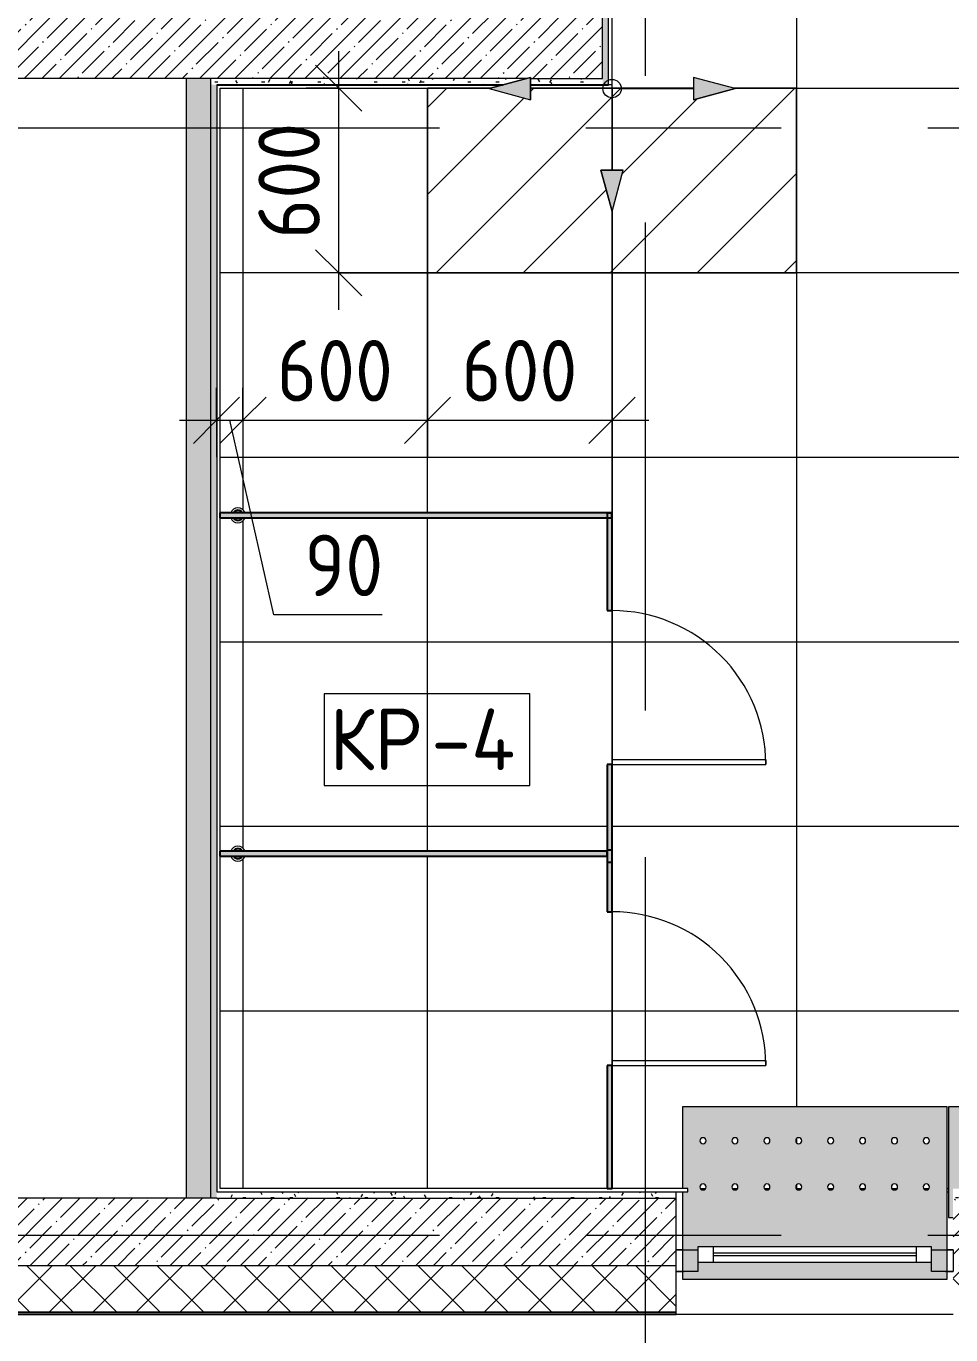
# Model space of a CAD drawing. Header units: millimetres. Extents: x 35316 to 242799, y -8553 to 29000.
# Drawn here: x 68546 to 71552, y -324 to 3930 of the extents above; entities that cross this region are included whole.
import ezdxf

# ---------------------------------------------------------------- set-up
doc = ezdxf.new("R2010")
doc.units = ezdxf.units.MM
doc.linetypes.add('Осевая', pattern=[3175, 635, -476.25, 1587.5, -476.25])
for name, color, linetype, lineweight in [('A-ANNO-DIMS', 7, 'Continuous', 9), ('A-ANNO-DIMS-100', 7, 'Continuous', 9), ('A-DETL', 7, 'Continuous', 9), ('A-DETL-GENF', 7, 'Continuous', 9), ('A-DOOR', 7, 'Continuous', 9), ('A-FLOR-IDEN', 7, 'Continuous', 9), ('A-FLOR-PATT', 7, 'Continuous', 9), ('A-GENM', 7, 'Continuous', 9), ('A-GENM-4', 7, 'Continuous', 25), ('A-GLAZ', 7, 'Continuous', 9), ('A-GLAZ-1', 7, 'Continuous', 13), ('A-WALL', 7, 'Continuous', 9), ('I-WALL', 7, 'Continuous', 9), ('Знаки', 7, 'Continuous', 9), ('Оси', 7, 'Continuous', 9), ('Оси-2', 7, 'Осевая', 9)]:
    doc.layers.add(name, color=color, linetype=linetype, lineweight=lineweight)
for name, color, linetype, lineweight, true_color in [('A-DETL-GENF-2', 7, 'Continuous', 9, 0x004000), ('A-FLOR-1', 7, 'Continuous', 9, 0x787878), ('A-WALL-1', 9, 'Continuous', 9, 0x808080), ('A-WALL-FNSH-1', 9, 'Continuous', 9, 0x808080), ('I-WALL-1', 7, 'Continuous', 9, 0x787878), ('I-WALL-2', 9, 'Continuous', 9, 0x808080)]:
    doc.layers.add(name, color=color, linetype=linetype, lineweight=lineweight, true_color=true_color)
doc.styles.add('GOST Common_1', font='GOST_Common.ttf', dxfattribs={"height": 200})
doc.styles.add('ISOCPEUR_1', font='isocpeur.ttf', dxfattribs={"width": 0.9, "height": 200})
doc.dimstyles.new('ISO-2_0_0_9К_Средний_округл2', dxfattribs={"dimscale": 304.8, "dimtxt": 199.196235, "dimasz": 0.492126, "dimexe": 0.393701, "dimexo": 0, "dimgap": 0, "dimtad": 1, "dimdec": 0, "dimrnd": 10, "dimzin": 0, "dimdsep": 46, "dimtxsty": 'ISOCPEUR_1', "dimblk1": 'OBLIQUE', "dimblk2": 'OBLIQUE', "dimsah": 1, "dimcen": 0.09, "dimdle": 0.393701, "dimazin": 0, "dimtfac": 1, "dimtdec": 4, "dimtix": 1, "dimtmove": 0, "dimatfit": 3, "dimfxl": 1, "dimtvp": 1, "dimtolj": 1, "dimtzin": 0, "dimarcsym": 2})
doc.dimstyles.new('ISO-2_0_0_9К_Средний_округл2_1', dxfattribs={"dimscale": 304.8, "dimtxt": 199.196235, "dimasz": 0.492126, "dimexe": 0.393701, "dimexo": 0, "dimgap": 0, "dimtad": 1, "dimdec": 0, "dimrnd": 10, "dimzin": 0, "dimdsep": 46, "dimtxsty": 'ISOCPEUR_1', "dimblk1": 'OBLIQUE', "dimblk2": 'OBLIQUE', "dimsah": 1, "dimcen": 0.09, "dimdle": 0.393701, "dimazin": 0, "dimtfac": 1, "dimtdec": 4, "dimtix": 1, "dimtmove": 1, "dimatfit": 3, "dimfxl": 1, "dimtvp": 1, "dimtolj": 1, "dimtzin": 0, "dimarcsym": 2})
pattern_1 = [(45, (0, 0), (-57.02463, 57.02463), []), (45, (57.025, 0), (-57.02463, 57.02463), [100.806, -20.161, 3.353, -16.808])]
pattern_2 = [(0, (0, 0), (121.92, 30.48), [10.058, -81.382, 10.058, -81.382, -487.68]), (0, (0, 0), (121.92, 30.48), [-182.88, 10.058, -172.822, 10.058, -81.382, -213.36]), (0, (0, 0), (121.92, 30.48), [-457.2, 10.058, -50.902, 10.058, -142.342]), (120, (45.72, 15.24), (-87.356454, 90.345817), [10.058, -81.382, 10.058, -81.382, -487.68]), (120, (45.72, 15.24), (-87.356454, 90.345817), [-182.88, 10.058, -172.822, 10.058, -81.382, -213.36]), (120, (45.72, 15.24), (-87.356454, 90.345817), [-457.2, 10.058, -50.902, 10.058, -142.342]), (240, (60.96, 76.2), (-34.563546, -120.825817), [10.058, -81.382, 10.058, -81.382, -487.68]), (240, (60.96, 76.2), (-34.563546, -120.825817), [-182.88, 10.058, -172.822, 10.058, -81.382, -213.36]), (240, (60.96, 76.2), (-34.563546, -120.825817), [-457.2, 10.058, -50.902, 10.058, -142.342])]

# ---------------------------------------------------------------- blocks, each defined once
blk = doc.blocks.new('120_Окно_СКБ_1Ст - 120_Окно_СКБ_1Ст 900х2500_h_-V19-План раскладки напольных покрытий 3 этажа в осях 12-23')
at = {"layer": 'A-GLAZ'}
for p, q in [((-430, -57), (-450, -57)), ((-424, -57), (-425.2, -57)), ((425.2, -57), (424, -57)), ((450, -57), (430, -57)), ((-450, -127), (-430, -127)), ((-330, -107), (330, -107)), ((330, -117), (-330, -117)), ((430, -127), (450, -127))]:
    blk.add_line(p, q, dxfattribs=at)
at = {"layer": 'A-GLAZ-1'}
for p, q in [((-450, -127), (-450, -57)), ((-450, -57), (-380, -57)), ((-380, -57), (-380, -127)), ((380, -127), (380, -57)), ((380, -57), (450, -57)), ((450, -57), (450, -127)), ((-380, -127), (-450, -127)), ((380, -87), (-380, -87)), ((-380, -87), (-380, -137)), ((-330, -137), (-330, -87)), ((330, -137), (330, -87)), ((380, -137), (380, -87)), ((450, -127), (380, -127)), ((-380, -137), (380, -137))]:
    blk.add_line(p, q, dxfattribs=at)
blk = doc.blocks.new('131_Сантехническая перегородка_Дверь - СД-1-29846662-План раскладки напольных покрытий 3 этажа в осях 12-23')
at = {"layer": 'A-GENM'}
for points in [[(0, 8), (0, -8), (317.3, -8), (317.3, 8)], [(817.3, 8), (817.3, -8), (1134.7, -8), (1134.7, 8), (1050.7, 8)]]:
    blk.add_hatch(color=256, dxfattribs=at).paths.add_polyline_path(points)
at = {"layer": 'A-DOOR'}
for p, q in [((333.3, -8), (317.3, -8)), ((317.3, -8), (317.3, -508)), ((333.3, -8), (333.3, -508)), ((333.3, -508), (317.3, -508))]:
    blk.add_line(p, q, dxfattribs=at)
blk.add_arc((317.3, -8), 500, 270, 0, dxfattribs=at)
at = {"layer": 'A-GENM-4'}
for p, q in [((317.3, 8), (0, 8)), ((0, 8), (0, -8)), ((317.3, -8), (317.3, 8)), ((1134.7, 8), (817.3, 8)), ((817.3, 8), (817.3, -8)), ((1134.7, -8), (1134.7, 8)), ((0, -8), (317.3, -8)), ((817.3, -8), (1134.7, -8))]:
    blk.add_line(p, q, dxfattribs=at)
blk = doc.blocks.new('131_Сантехническая перегородка_Дверь_сдвиг_ - СД-1-30819161-План раскладки напольных покрытий 3 этажа в осях 12-23')
at = {"layer": 'A-GENM'}
for points in [[(0, 8), (0, -8), (400, -8), (400, 8), (2.2, 8)], [(900, 8), (900, -8), (1100, -8), (1100, 8), (1057.4, 8)]]:
    blk.add_hatch(color=256, dxfattribs=at).paths.add_polyline_path(points)
at = {"layer": 'A-DOOR'}
for p, q in [((416, -8), (400, -8)), ((400, -8), (400, -508)), ((416, -8), (416, -508)), ((416, -508), (400, -508))]:
    blk.add_line(p, q, dxfattribs=at)
blk.add_arc((400, -8), 500, 270, 0, dxfattribs=at)
at = {"layer": 'A-GENM-4'}
for p, q in [((400, 8), (0, 8)), ((0, 8), (0, -8)), ((400, -8), (400, 8)), ((1100, 8), (900, 8)), ((900, 8), (900, -8)), ((1100, -8), (1100, 8)), ((0, -8), (400, -8)), ((900, -8), (1100, -8))]:
    blk.add_line(p, q, dxfattribs=at)
blk = doc.blocks.new('131_Сантехническая перегородка - СП-4-30850764-План раскладки напольных покрытий 3 этажа в осях 12-23')
at = {"layer": 'A-GENM'}
blk.add_hatch(color=256, dxfattribs=at).paths.add_polyline_path([(1330, -8), (1330, 8), (55.2, 8), (55.2, -8), (172.4, -8)])
at = {"layer": 'A-GENM', "flags": 128}
for points in [[(126.7, 8), (126.3, 8.5), (126, 9), (125.6, 9.5), (125.2, 9.9), (124.8, 10.4), (124.4, 10.8), (123.9, 11.2), (123.5, 11.6), (123, 12), (122.5, 12.3), (122, 12.7), (121.5, 13), (121, 13.3), (120.5, 13.6), (119.9, 13.8), (119.4, 14), (118.8, 14.3), (118.2, 14.4), (117.6, 14.6), (117, 14.7), (116.5, 14.9), (115.9, 14.9), (115.3, 15), (114.7, 15.1), (114.1, 15.1), (113.5, 15.1), (112.8, 15), (112.2, 15), (111.7, 14.9), (111.1, 14.8), (110.5, 14.7), (109.9, 14.5), (109.3, 14.4), (108.7, 14.2), (108.2, 13.9), (107.6, 13.7), (107.1, 13.4), (106.5, 13.2), (106, 12.9), (105.5, 12.5), (105, 12.2), (104.5, 11.8), (104.1, 11.4), (103.6, 11), (103.2, 10.6), (102.8, 10.2), (102.4, 9.7), (102, 9.3), (101.6, 8.8), (101.3, 8.3), (101.1, 8)], [(101.1, -8), (101.4, -8.5), (101.8, -9), (102.2, -9.5), (102.6, -9.9), (103, -10.4), (103.4, -10.8), (103.8, -11.2), (104.3, -11.6), (104.7, -12), (105.2, -12.3), (105.7, -12.7), (106.2, -13), (106.8, -13.3), (107.3, -13.6), (107.9, -13.8), (108.4, -14), (109, -14.3), (109.6, -14.4), (110.1, -14.6), (110.7, -14.7), (111.3, -14.9), (111.9, -14.9), (112.5, -15), (113.1, -15.1), (113.7, -15.1), (114.3, -15.1), (114.9, -15), (115.5, -15), (116.1, -14.9), (116.7, -14.8), (117.3, -14.7), (117.9, -14.5), (118.5, -14.4), (119, -14.2), (119.6, -13.9), (120.2, -13.7), (120.7, -13.4), (121.2, -13.2), (121.7, -12.9), (122.3, -12.5), (122.7, -12.2), (123.2, -11.8), (123.7, -11.4), (124.1, -11), (124.6, -10.6), (125, -10.2), (125.4, -9.7), (125.8, -9.3), (126.1, -8.8), (126.5, -8.3), (126.7, -8)]]:
    blk.add_lwpolyline(points, dxfattribs=at)
at = {"layer": 'A-GENM'}
for radius, start, end in [(24.6, 19.9113, 160.0887), (17.6, 28.9731, 151.0269), (15.1, 78.8699, 146.2189), (15.1, 33.7811, 53.124), (24.6, 199.9113, 340.0887), (17.6, 208.9731, 331.0269), (15.1, 213.7811, 233.124), (15.1, 258.8699, 326.2189)]:
    blk.add_arc((113.9, 0), radius, start, end, dxfattribs=at)
at = {"layer": 'A-GENM-4'}
for p, q in [((1330, 8), (55.2, 8)), ((55.2, 8), (55.2, -8)), ((1330, -8), (1330, 8)), ((55.2, -8), (1330, -8))]:
    blk.add_line(p, q, dxfattribs=at)
blk = doc.blocks.new('131_Сантехническая перегородка - СП-4-30850728-План раскладки напольных покрытий 3 этажа в осях 12-23')
at = {"layer": 'A-GENM'}
blk.add_hatch(color=256, dxfattribs=at).paths.add_polyline_path([(1330, -8), (1330, 8), (71.3, 8), (71.3, -8), (188.5, -8)])
at = {"layer": 'A-GENM', "flags": 128}
for points in [[(142.8, 8), (142.5, 8.5), (142.1, 9), (141.8, 9.5), (141.4, 9.9), (141, 10.4), (140.5, 10.8), (140.1, 11.2), (139.6, 11.6), (139.2, 12), (138.7, 12.3), (138.2, 12.7), (137.7, 13), (137.1, 13.3), (136.6, 13.6), (136.1, 13.8), (135.5, 14), (134.9, 14.3), (134.4, 14.4), (133.8, 14.6), (133.2, 14.7), (132.6, 14.9), (132, 14.9), (131.4, 15), (130.8, 15.1), (130.2, 15.1), (129.6, 15.1), (129, 15), (128.4, 15), (127.8, 14.9), (127.2, 14.8), (126.6, 14.7), (126, 14.5), (125.4, 14.4), (124.9, 14.2), (124.3, 13.9), (123.8, 13.7), (123.2, 13.4), (122.7, 13.2), (122.2, 12.9), (121.7, 12.5), (121.2, 12.2), (120.7, 11.8), (120.2, 11.4), (119.8, 11), (119.3, 10.6), (118.9, 10.2), (118.5, 9.7), (118.1, 9.3), (117.8, 8.8), (117.4, 8.3), (117.3, 8)], [(117.3, -8), (117.6, -8.5), (117.9, -9), (118.3, -9.5), (118.7, -9.9), (119.1, -10.4), (119.5, -10.8), (120, -11.2), (120.4, -11.6), (120.9, -12), (121.4, -12.3), (121.9, -12.7), (122.4, -13), (122.9, -13.3), (123.5, -13.6), (124, -13.8), (124.6, -14), (125.1, -14.3), (125.7, -14.4), (126.3, -14.6), (126.9, -14.7), (127.5, -14.9), (128.1, -14.9), (128.7, -15), (129.3, -15.1), (129.9, -15.1), (130.5, -15.1), (131.1, -15), (131.7, -15), (132.3, -14.9), (132.9, -14.8), (133.4, -14.7), (134, -14.5), (134.6, -14.4), (135.2, -14.2), (135.7, -13.9), (136.3, -13.7), (136.8, -13.4), (137.4, -13.2), (137.9, -12.9), (138.4, -12.5), (138.9, -12.2), (139.4, -11.8), (139.8, -11.4), (140.3, -11), (140.7, -10.6), (141.1, -10.2), (141.5, -9.7), (141.9, -9.3), (142.3, -8.8), (142.6, -8.3), (142.8, -8)]]:
    blk.add_lwpolyline(points, dxfattribs=at)
at = {"layer": 'A-GENM'}
for radius, start, end in [(24.6, 19.9113, 160.0887), (17.6, 28.9731, 151.0269), (15.1, 78.8699, 146.2189), (15.1, 33.7811, 53.124), (24.6, 199.9113, 340.0887), (17.6, 208.9731, 331.0269), (15.1, 213.7811, 233.124), (15.1, 258.8699, 326.2189)]:
    blk.add_arc((130, 0), radius, start, end, dxfattribs=at)
at = {"layer": 'A-GENM-4'}
for p, q in [((1330, 8), (71.3, 8)), ((71.3, 8), (71.3, -8)), ((1330, -8), (1330, 8)), ((71.3, -8), (1330, -8))]:
    blk.add_line(p, q, dxfattribs=at)
blk = doc.blocks.new('Зашивка радиатора_ СУ М19 - Зашивка радиатора_ с перфорацией М13  _пищеблок_-33181875-План раскладки напольных покрытий 3 этажа в осях 12-23')
at = {"layer": 'Знаки'}
blk.add_hatch(color=256, dxfattribs=at).paths.add_polyline_path([(734.8, 180), (734.8, 85.9), (480, 85.9), (480, -179.9), (750, -179.9), (750, 180)])
for p, q in [((750, 180), (734.8, 180)), ((750, -179.9), (750, 180)), ((480, 85.9), (480, -179.9)), ((480, -179.9), (750, -179.9))]:
    blk.add_line(p, q, dxfattribs=at)
blk = doc.blocks.new('Зашивка радиатора_ СУ - Зашивка радиатора  М15-V102-План раскладки напольных покрытий 3 этажа в осях 12-23')
at = {"layer": 'Знаки'}
h = blk.add_hatch(color=256, dxfattribs=at)
h.paths.add_polyline_path([(490, 380.1), (-370, 380.1), (-370, -179.9), (490, -179.9), (490, 85.9), (472.5, 85.9), (472.5, 96.9), (490, 96.9), (490, 347.5)])
h.paths.add_polyline_path([(437.4, 324.9), (440, 324.9), (440, 274.9), (-320, 274.9), (-320, 324.9), (418.6, 324.9)])
h.paths.add_polyline_path([(8.2, 90.4), (13.2, 89), (16.9, 85.4), (18.2, 80.4), (16.9, 75.4), (13.2, 71.7), (8.2, 70.4), (3.2, 71.7), (-0.4, 75.4), (-1.8, 80.4), (-0.4, 85.4), (3.2, 89), (5.7, 90)])
h.paths.add_polyline_path([(-95.5, 90.4), (-90.5, 89), (-86.8, 85.4), (-85.5, 80.4), (-86.8, 75.4), (-90.5, 71.7), (-95.5, 70.4), (-100.5, 71.7), (-104.2, 75.4), (-105.5, 80.4), (-104.2, 85.4), (-100.5, 89), (-98.1, 90)])
h.paths.add_polyline_path([(423.2, 90.4), (428.2, 89), (431.9, 85.4), (433.2, 80.4), (431.9, 75.4), (428.2, 71.7), (423.2, 70.4), (418.2, 71.7), (414.6, 75.4), (413.2, 80.4), (414.6, 85.4), (418.2, 89), (420.7, 90)])
h.paths.add_polyline_path([(-199.3, 90.4), (-194.3, 89), (-190.6, 85.4), (-189.3, 80.4), (-190.6, 75.4), (-194.3, 71.7), (-199.3, 70.4), (-204.3, 71.7), (-207.9, 75.4), (-209.3, 80.4), (-207.9, 85.4), (-204.3, 89), (-201.8, 90)])
h.paths.add_polyline_path([(215.7, 90.4), (220.7, 89), (224.4, 85.4), (225.7, 80.4), (224.4, 75.4), (220.7, 71.7), (215.7, 70.4), (210.7, 71.7), (207.1, 75.4), (205.7, 80.4), (207.1, 85.4), (210.7, 89), (213.2, 90)])
h.paths.add_polyline_path([(-303, 90.4), (-298, 89), (-294.3, 85.4), (-293, 80.4), (-294.3, 75.4), (-298, 71.7), (-303, 70.4), (-308, 71.7), (-311.7, 75.4), (-313, 80.4), (-311.7, 85.4), (-308, 89), (-305.6, 90)])
h.paths.add_polyline_path([(112, 90.4), (117, 89), (120.7, 85.4), (122, 80.4), (120.7, 75.4), (117, 71.7), (112, 70.4), (107, 71.7), (103.3, 75.4), (102, 80.4), (103.3, 85.4), (107, 89), (109.4, 90)])
h.paths.add_polyline_path([(319.5, 90.4), (324.5, 89), (328.2, 85.4), (329.5, 80.4), (328.2, 75.4), (324.5, 71.7), (319.5, 70.4), (314.5, 71.7), (310.8, 75.4), (309.5, 80.4), (310.8, 85.4), (314.5, 89), (316.9, 90)])
h.paths.add_polyline_path([(8.2, -59.6), (13.2, -61), (16.9, -64.6), (18.2, -69.6), (16.9, -74.6), (13.2, -78.3), (8.2, -79.6), (3.2, -78.3), (-0.4, -74.6), (-1.8, -69.6), (-0.4, -64.6), (3.2, -61), (5.7, -60)])
h.paths.add_polyline_path([(319.5, -59.6), (324.5, -61), (328.2, -64.6), (329.5, -69.6), (328.2, -74.6), (324.5, -78.3), (319.5, -79.6), (314.5, -78.3), (310.8, -74.6), (309.5, -69.6), (310.8, -64.6), (314.5, -61), (316.9, -60)])
h.paths.add_polyline_path([(423.2, -59.6), (428.2, -61), (431.9, -64.6), (433.2, -69.6), (431.9, -74.6), (428.2, -78.3), (423.2, -79.6), (418.2, -78.3), (414.6, -74.6), (413.2, -69.6), (414.6, -64.6), (418.2, -61), (420.7, -60)])
h.paths.add_polyline_path([(-199.3, -59.6), (-194.3, -61), (-190.6, -64.6), (-189.3, -69.6), (-190.6, -74.6), (-194.3, -78.3), (-199.3, -79.6), (-204.3, -78.3), (-207.9, -74.6), (-209.3, -69.6), (-207.9, -64.6), (-204.3, -61), (-201.8, -60)])
h.paths.add_polyline_path([(-95.5, -59.6), (-90.5, -61), (-86.8, -64.6), (-85.5, -69.6), (-86.8, -74.6), (-90.5, -78.3), (-95.5, -79.6), (-100.5, -78.3), (-104.2, -74.6), (-105.5, -69.6), (-104.2, -64.6), (-100.5, -61), (-98.1, -60)])
h.paths.add_polyline_path([(112, -59.6), (117, -61), (120.7, -64.6), (122, -69.6), (120.7, -74.6), (117, -78.3), (112, -79.6), (107, -78.3), (103.3, -74.6), (102, -69.6), (103.3, -64.6), (107, -61), (109.4, -60)])
h.paths.add_polyline_path([(-303, -59.6), (-298, -61), (-294.3, -64.6), (-293, -69.6), (-294.3, -74.6), (-298, -78.3), (-303, -79.6), (-308, -78.3), (-311.7, -74.6), (-313, -69.6), (-311.7, -64.6), (-308, -61), (-305.6, -60)])
h.paths.add_polyline_path([(215.7, -59.6), (220.7, -61), (224.4, -64.6), (225.7, -69.6), (224.4, -74.6), (220.7, -78.3), (215.7, -79.6), (210.7, -78.3), (207.1, -74.6), (205.7, -69.6), (207.1, -64.6), (210.7, -61), (213.2, -60)])
for p, q in [((490, 380.1), (-370, 380.1)), ((-370, 380.1), (-370, -179.9)), ((490, 96.9), (490, 380.1)), ((490, -179.9), (490, 85.9)), ((-370, -179.9), (490, -179.9))]:
    blk.add_line(p, q, dxfattribs=at)
for centre, start, end in [((-303, 80.4), 0, 180), ((-199.3, 80.4), 0, 180), ((-95.5, 80.4), 0, 180), ((8.2, 80.4), 0, 180), ((112, 80.4), 0, 180), ((215.7, 80.4), 0, 180), ((319.5, 80.4), 0, 180), ((423.2, 80.4), 0, 180), ((-303, 80.4), 180, 0), ((-199.3, 80.4), 180, 0), ((-95.5, 80.4), 180, 360), ((8.2, 80.4), 180, 0), ((112, 80.4), 180, 0), ((215.7, 80.4), 180, 0), ((319.5, 80.4), 180, 0), ((423.2, 80.4), 180, 0), ((-303, -69.6), 0, 180), ((-303, -69.6), 180, 0), ((-199.3, -69.6), 0, 180), ((-199.3, -69.6), 180, 0), ((-95.5, -69.6), 0, 180), ((-95.5, -69.6), 180, 0), ((8.2, -69.6), 0, 180), ((8.2, -69.6), 180, 0), ((112, -69.6), 0, 180), ((112, -69.6), 180, 0), ((215.7, -69.6), 0, 180), ((215.7, -69.6), 180, 0), ((319.5, -69.6), 0, 180), ((319.5, -69.6), 180, 0), ((423.2, -69.6), 0, 180), ((423.2, -69.6), 180, 0)]:
    blk.add_arc(centre, 10, start, end, dxfattribs=at)
blk = doc.blocks.new('Начало раскладки_красным - Начало раскладки_красным-26102174-План раскладки напольных покрытий 3 этажа в осях 12-23')
at = {"layer": 'A-DETL-GENF'}
for points in [[(36.2, 264.8), (0, 400), (-36.2, 264.8), (6.7, 264.8)], [(-264.8, -36.2), (-264.8, 36.2), (-400, 0)], [(264.8, -36.2), (400, 0), (264.8, 36.2)], [(0, -400), (36.2, -264.8), (-36.2, -264.8)]]:
    blk.add_hatch(color=256, dxfattribs=at).paths.add_polyline_path(points)
for p, q in [((0, 400), (-36.2, 264.8)), ((0, 400), (-36.2, 264.8)), ((36.2, 264.8), (0, 400)), ((0, 400), (36.2, 264.8)), ((-36.2, 264.8), (36.2, 264.8)), ((-36.2, 264.8), (36.2, 264.8)), ((0, 30), (0, 264.8)), ((-264.8, 36.2), (-400, 0)), ((-400, 0), (-264.8, 36.2)), ((-400, 0), (-264.8, -36.2)), ((-400, 0), (-264.8, -36.2)), ((-264.8, -36.2), (-264.8, 36.2)), ((-264.8, 36.2), (-264.8, -36.2)), ((-30, 0), (-264.8, 0)), ((30, 0), (264.8, 0)), ((400, 0), (264.8, 36.2)), ((264.8, 36.2), (264.8, -36.2)), ((400, 0), (264.8, 36.2)), ((264.8, 36.2), (264.8, -36.2)), ((400, 0), (264.8, -36.2)), ((0, -30), (0, -264.8)), ((264.8, -36.2), (400, 0)), ((36.2, -264.8), (-36.2, -264.8)), ((-36.2, -264.8), (0, -400)), ((0, -400), (-36.2, -264.8)), ((-36.2, -264.8), (36.2, -264.8)), ((0, -400), (36.2, -264.8)), ((0, -400), (36.2, -264.8))]:
    blk.add_line(p, q, dxfattribs=at)
blk.add_circle((0, 0), 30, dxfattribs=at)
blk = doc.blocks.new('DIMBLOCK50-План раскладки напольных покрытий 3 этажа в осях 12-23')
at = {"layer": 'A-ANNO-DIMS-100'}
for p, q in [((69562.3, 3008.5), (69562.3, 3848.5)), ((69456.3, 3728.5), (69682.3, 3728.5)), ((69562.3, 3728.5), (69456.3, 3728.5)), ((69851, 3128.5), (69442.3, 3128.5)), ((69562.3, 3128.5), (69851, 3128.5))]:
    blk.add_line(p, q, dxfattribs=at)
at = {"layer": 'A-ANNO-DIMS-100', "lineweight": 20}
for p, q in [((69562.3, 3728.5), (69487.3, 3803.5)), ((69562.3, 3728.5), (69637.3, 3653.5)), ((69562.3, 3128.5), (69487.3, 3203.5)), ((69562.3, 3128.5), (69637.3, 3053.5))]:
    blk.add_line(p, q, dxfattribs=at)
at = {"layer": 'A-ANNO-DIMS-100', "color": 0, "insert": (69301.1, 3238.9), "char_height": 200, "width": 455.087, "attachment_point": 1, "rotation": 90, "line_spacing_factor": 1.149209, "style": 'ISOCPEUR_1'}
blk.add_mtext('600', dxfattribs=at)
blk = doc.blocks.new('_Oblique')
at = {"color": 0, "linetype": 'ByBlock', "lineweight": -2}
blk.add_line((-0.5, -0.5), (0.5, 0.5), dxfattribs=at)
blk = doc.blocks.new('DIMBLOCK51-План раскладки напольных покрытий 3 этажа в осях 12-23')
at = {"layer": 'A-ANNO-DIMS-100'}
for p, q in [((69165, 2754.9), (69165, 2528.8)), ((69165, 2648.8), (69165, 2754.9)), ((69251, 2754.9), (69251, 2528.8)), ((69251, 2648.8), (69251, 2754.9)), ((69045, 2648.8), (69251, 2648.8)), ((69351.1, 2015.9), (69208, 2648.8)), ((69703.9, 2015.9), (69351.1, 2015.9))]:
    blk.add_line(p, q, dxfattribs=at)
at = {"layer": 'A-ANNO-DIMS-100', "lineweight": 20}
for p, q in [((69165, 2648.8), (69240, 2723.8)), ((69251, 2648.8), (69326, 2723.8)), ((69165, 2648.8), (69090, 2573.8)), ((69251, 2648.8), (69176, 2573.8))]:
    blk.add_line(p, q, dxfattribs=at)
at = {"layer": 'A-ANNO-DIMS-100', "color": 0, "insert": (69451.1, 2277.2), "char_height": 200, "width": 303.391, "attachment_point": 1, "line_spacing_factor": 1.149209, "style": 'ISOCPEUR_1'}
blk.add_mtext('90', dxfattribs=at)
blk = doc.blocks.new('DIMBLOCK52-План раскладки напольных покрытий 3 этажа в осях 12-23')
at = {"layer": 'A-ANNO-DIMS-100'}
for p, q in [((69851, 3128.5), (69851, 2528.8)), ((69851, 2648.8), (69851, 3128.5)), ((69251, 2754.9), (69251, 2528.8)), ((69251, 2648.8), (69251, 2754.9)), ((69251, 2648.8), (69851, 2648.8))]:
    blk.add_line(p, q, dxfattribs=at)
at = {"layer": 'A-ANNO-DIMS-100', "lineweight": 20}
for p, q in [((69251, 2648.8), (69326, 2723.8)), ((69851, 2648.8), (69926, 2723.8)), ((69251, 2648.8), (69176, 2573.8)), ((69851, 2648.8), (69776, 2573.8))]:
    blk.add_line(p, q, dxfattribs=at)
at = {"layer": 'A-ANNO-DIMS-100', "color": 0, "insert": (69361.4, 2910.1), "char_height": 200, "width": 455.087, "attachment_point": 1, "line_spacing_factor": 1.149209, "style": 'ISOCPEUR_1'}
blk.add_mtext('600', dxfattribs=at)
blk = doc.blocks.new('DIMBLOCK53-План раскладки напольных покрытий 3 этажа в осях 12-23')
at = {"layer": 'A-ANNO-DIMS-100'}
for p, q in [((69851, 3128.5), (69851, 2528.8)), ((69851, 2648.8), (69851, 3128.5)), ((70451, 2754.9), (70451, 2528.8)), ((70451, 2648.8), (70451, 2754.9)), ((69851, 2648.8), (70571, 2648.8))]:
    blk.add_line(p, q, dxfattribs=at)
at = {"layer": 'A-ANNO-DIMS-100', "lineweight": 20}
for p, q in [((69851, 2648.8), (69926, 2723.8)), ((70451, 2648.8), (70526, 2723.8)), ((69851, 2648.8), (69776, 2573.8)), ((70451, 2648.8), (70376, 2573.8))]:
    blk.add_line(p, q, dxfattribs=at)
at = {"layer": 'A-ANNO-DIMS-100', "color": 0, "insert": (69961.4, 2910.1), "char_height": 200, "width": 455.087, "attachment_point": 1, "line_spacing_factor": 1.149209, "style": 'ISOCPEUR_1'}
blk.add_mtext('600', dxfattribs=at)
blk = doc.blocks.new('М_перекрытий_ЭП - Типоразмер-25383776-План раскладки напольных покрытий 3 этажа в осях 12-23')
at = {"layer": 'A-FLOR-IDEN'}
for p, q in [((3.352, 1.578), (-3.336, 1.578)), ((-3.336, 1.578), (-3.336, -1.406)), ((3.352, -1.406), (3.352, 1.578)), ((-3.336, -1.406), (3.352, -1.406))]:
    blk.add_line(p, q, dxfattribs=at)

msp = doc.modelspace()

# ---------------------------------------------------------------- hatches: boundary and pattern name
at = {"layer": 'A-DETL-GENF-2'}
h = msp.add_hatch(dxfattribs=at)
h.set_pattern_fill('FP_83', color=256, style=0, pattern_type=2)
h.set_pattern_definition([(45, (0, 0), (-141.42136, 141.42136), [])])
h.paths.add_polyline_path([(71051, 3128.5), (71051, 3728.5), (70846.6, 3728.5), (70851, 3727.3), (70715.8, 3691.1), (70715.8, 3728.5), (70186.2, 3728.5), (70186.2, 3691.1), (70051, 3727.3), (70051, 3728.5), (69851, 3728.5), (69851, 3128.5), (70851, 3128.5)])
h.paths.add_polyline_path([(70451, 3327.3), (70414.8, 3462.5), (70487.2, 3462.5)])
at = {"layer": 'A-FLOR-PATT'}
h = msp.add_hatch(dxfattribs=at)
h.set_pattern_fill('FP_76', color=256, style=0, pattern_type=2)
h.set_pattern_definition([(270, (70451, 3728.5), (600, 4e-14), []), (0, (70451, 3728.5), (0, 600), [])])
h.paths.add_polyline_path([(71168.8, 151), (71170.4, 151.6), (71171.7, 156.6), (71170.4, 161.6), (71166.7, 165.2), (71161.7, 166.6), (71156.7, 165.2), (71153.1, 161.6), (71151.7, 156.6), (71153.5, 151), (71164.3, 151)])
h.paths.add_polyline_path([(71371.8, 151), (71377.9, 151.6), (71379.2, 156.6), (71377.9, 161.6), (71374.2, 165.2), (71369.2, 166.6), (71364.2, 165.2), (71360.6, 161.6), (71359.2, 156.6), (71361, 151), (71369.2, 151)])
h.paths.add_polyline_path([(70753.8, 151), (70755.4, 151.6), (70756.7, 156.6), (70755.4, 161.6), (70751.7, 165.2), (70746.7, 166.6), (70741.7, 165.2), (70738.1, 161.6), (70736.7, 156.6), (70738.5, 151), (70749.3, 151)])
h.paths.add_polyline_path([(71544.8, 151), (71544.8, 416.9), (71814.8, 416.9), (71814.8, 151), (71829, 151), (71829, 7649), (71660, 7649), (71660, 7672), (71620, 7672), (71620, 7820), (71600, 7820), (71600, 7860), (71610, 7860), (71610, 7890), (70760, 7890), (70760, 7860), (70770, 7860), (70769.7, 7820), (70750, 7820), (70750, 7672), (70710, 7672), (70709.3, 7649), (70451, 7649), (70451, 4127.3), (70487.2, 3992.1), (70451, 3992.1), (70451, 3462.5), (70487.2, 3462.5), (70451, 3327.3), (70451, 151), (70680, 151.6), (70680, 416.9), (71540, 416.9), (71540, 151)])
h.paths.add_polyline_path([(70951.7, 151), (70962.9, 151.6), (70964.2, 156.6), (70962.9, 161.6), (70959.2, 165.2), (70954.2, 166.6), (70949.2, 165.2), (70945.6, 161.6), (70944.2, 156.6), (70946, 151), (70947.2, 151)])
h.paths.add_polyline_path([(70857.6, 151), (70859.2, 151.6), (70860.5, 156.6), (70859.2, 161.6), (70855.5, 165.2), (70850.5, 166.6), (70845.5, 165.2), (70841.8, 161.6), (70840.5, 156.6), (70842.3, 151), (70853.1, 151)])
h.paths.add_polyline_path([(71065.1, 151), (71066.7, 151.6), (71068, 156.6), (71066.7, 161.6), (71063, 165.2), (71058, 166.6), (71053, 165.2), (71049.3, 161.6), (71048, 156.6), (71049.8, 151), (71058, 151)])
h.paths.add_polyline_path([(71465.9, 151), (71481.7, 151.6), (71483, 156.6), (71481.7, 161.6), (71478, 165.2), (71473, 166.6), (71468, 165.2), (71464.3, 161.6), (71463, 156.6), (71464.8, 151)])
h.paths.add_polyline_path([(71262.9, 151), (71274.2, 151.6), (71275.5, 156.6), (71274.2, 161.6), (71270.5, 165.2), (71265.5, 166.6), (71260.5, 165.2), (71256.8, 161.6), (71255.5, 156.6), (71257.3, 151), (71259, 151)])
h.paths.add_polyline_path([(70850.5, 296.6), (70855.5, 297.9), (70859.2, 301.6), (70860.5, 306.6), (70859.2, 311.6), (70855.5, 315.2), (70850.5, 316.6), (70845.5, 315.2), (70841.8, 311.6), (70840.5, 306.6), (70841.8, 301.6), (70845.5, 297.9), (70847.9, 296.9)])
h.paths.add_polyline_path([(71265.5, 296.6), (71270.5, 297.9), (71274.2, 301.6), (71275.5, 306.6), (71274.2, 311.6), (71270.5, 315.2), (71265.5, 316.6), (71260.5, 315.2), (71256.8, 311.6), (71255.5, 306.6), (71256.8, 301.6), (71260.5, 297.9), (71262.9, 296.9)])
h.paths.add_polyline_path([(70954.2, 296.6), (70959.2, 297.9), (70962.9, 301.6), (70964.2, 306.6), (70962.9, 311.6), (70959.2, 315.2), (70954.2, 316.6), (70949.2, 315.2), (70945.6, 311.6), (70944.2, 306.6), (70945.6, 301.6), (70949.2, 297.9), (70954.2, 296.6)])
h.paths.add_polyline_path([(71058, 296.6), (71063, 297.9), (71066.7, 301.6), (71068, 306.6), (71066.7, 311.6), (71062.9, 315.3), (71058, 316.6), (71053, 315.2), (71049.3, 311.6), (71048, 306.6), (71049.3, 301.6), (71053, 297.9), (71055.4, 296.9)])
h.paths.add_polyline_path([(71369.2, 296.6), (71374.2, 297.9), (71377.9, 301.6), (71379.2, 306.6), (71377.9, 311.6), (71374.2, 315.2), (71369.2, 316.6), (71364.2, 315.2), (71360.6, 311.6), (71359.2, 306.6), (71360.6, 301.6), (71364.2, 297.9), (71366.7, 296.9)])
h.paths.add_polyline_path([(71473, 296.6), (71478, 297.9), (71481.7, 301.8), (71483, 306.6), (71481.7, 311.6), (71478, 315.2), (71473, 316.6), (71468, 315.2), (71464.3, 311.6), (71463, 306.6), (71464.3, 301.6), (71468, 297.9), (71470.4, 296.9)])
h.paths.add_polyline_path([(71161.7, 296.6), (71166.7, 297.9), (71170.4, 301.6), (71171.7, 306.6), (71170.4, 311.6), (71166.7, 315.2), (71161.7, 316.6), (71156.7, 315.2), (71153.1, 311.6), (71151.7, 306.6), (71153.1, 301.6), (71156.7, 297.9), (71159.2, 296.9)])
h.paths.add_polyline_path([(70746.7, 296.6), (70751.7, 297.9), (70755.4, 301.6), (70756.7, 306.6), (70755.4, 311.6), (70751.7, 315.2), (70746.7, 316.6), (70741.7, 315.2), (70738.1, 311.6), (70736.7, 306.6), (70738.1, 301.6), (70741.7, 297.9), (70744.2, 296.9)])
h.paths.add_polyline_path([(70715.8, 3691.1), (70715.8, 3763.5), (70851, 3727.3), (70769.7, 3705.5)])
h = msp.add_hatch(dxfattribs=at)
h.set_pattern_fill('FP_77', color=256, style=0, pattern_type=2)
h.set_pattern_definition([(270, (70451, 1928.5), (600, 4e-14), []), (0, (70451, 1928.5), (0, 600), [])])
h.paths.add_polyline_path([(69293.2, 151), (70435, 151), (70435, 551), (70451, 551), (70451, 1051), (70435, 1051), (70435, 1530.1), (70451, 1530.1), (70451, 2030.1), (70435, 2030.1), (70435, 2332), (69256.7, 2332), (69254.6, 2325.5), (69242.3, 2316.6), (69227.1, 2316.6), (69214.8, 2325.5), (69212.7, 2332), (69176.9, 2332), (69176.9, 1248), (69212.7, 1248), (69214.8, 1254.5), (69227.1, 1263.4), (69242.3, 1263.4), (69254.6, 1254.5), (69256.7, 1248), (70434.7, 1248), (70434.7, 1232), (69256.7, 1232), (69254.6, 1225.5), (69242.3, 1216.6), (69227.1, 1216.6), (69214.8, 1225.5), (69212.7, 1232), (69176.9, 1232), (69176.9, 151)])
h.paths.add_polyline_path([(69234.7, 1224.9), (69236.2, 1226.3), (69234.6, 1227.1), (69232.8, 1225.7), (69234.6, 1225)])
h.paths.add_polyline_path([(69237.2, 1226), (69245.3, 1229.3), (69245.3, 1232), (69243.6, 1231.1), (69242.3, 1228.2), (69237.7, 1226.2)])
h.paths.add_polyline_path([(69226.7, 1228.3), (69225.9, 1229.3), (69225.7, 1232), (69222.9, 1232), (69224.3, 1229.2), (69226, 1228.5)])
h.paths.add_polyline_path([(69228.9, 1229.2), (69228.9, 1232), (69227.5, 1232), (69228.8, 1229.3)])
h.paths.add_polyline_path([(69224, 1248), (69225.7, 1248), (69227.1, 1251.8), (69224, 1250.7), (69222.9, 1248)])
h.paths.add_polyline_path([(69240.2, 1248), (69241.9, 1248), (69240.5, 1250.7)])
h.paths.add_polyline_path([(69243.7, 1248), (69246.5, 1248), (69245.1, 1250.8), (69243.5, 1250.7), (69243.6, 1248.9)])
h.paths.add_polyline_path([(69234.8, 1252.9), (69236.5, 1254.3), (69234.7, 1255.1), (69233.1, 1253.7), (69234.7, 1253)])
h.paths.add_polyline_path([(69234.7, 2324.9), (69236.2, 2326.3), (69234.6, 2327.1), (69232.8, 2325.7), (69234.6, 2325)])
h.paths.add_polyline_path([(69237.2, 2326), (69245.3, 2329.3), (69245.3, 2332), (69243.6, 2331.1), (69242.3, 2328.2), (69237.7, 2326.2)])
h.paths.add_polyline_path([(69226.7, 2328.3), (69225.9, 2329.3), (69225.7, 2332), (69222.9, 2332), (69224.3, 2329.2), (69226, 2328.5)])
h.paths.add_polyline_path([(69228.9, 2329.2), (69228.9, 2332), (69227.5, 2332), (69228.8, 2329.3)])
h.paths.add_polyline_path([(70451, 2347.5), (70450.8, 3328), (70414.8, 3462.5), (70451, 3462.5), (70450.8, 3728.5), (70186.2, 3728.5), (70186.2, 3691.1), (70051, 3727.3), (70051, 3728.5), (69176.9, 3728.5), (69176.9, 2348), (69212.7, 2348), (69214.8, 2354.5), (69227.1, 2363.4), (69242.3, 2363.4), (69254.6, 2354.5), (69256.7, 2348), (70450.8, 2347.5)])
h.paths.add_polyline_path([(69224, 2348), (69225.7, 2348), (69227.1, 2351.8), (69224, 2350.7), (69222.9, 2348)])
h.paths.add_polyline_path([(69240.2, 2348), (69241.9, 2348), (69240.5, 2350.7)])
h.paths.add_polyline_path([(69243.7, 2348), (69246.5, 2348), (69245.1, 2350.8), (69243.5, 2350.7), (69243.6, 2348.9)])
h.paths.add_polyline_path([(69234.8, 2352.9), (69236.5, 2354.3), (69234.7, 2355.1), (69233.1, 2353.7), (69234.7, 2353)])
at = {"layer": 'A-WALL'}
h = msp.add_hatch(dxfattribs=at)
h.set_pattern_fill('FP_20', color=256, style=0, pattern_type=2)
h.set_pattern_definition([(45, (0, 0), (-70.71068, 70.71068), []), (135, (0, 0), (-70.71068, -70.71068), [])])
h.paths.add_polyline_path([(70400.5, -250), (70660, -250), (70660, -100), (67060, -100), (67060, -250), (70031.4, -250)])
h.paths.add_polyline_path([(71560, -250), (75700, -250), (75700, -100), (71560, -100), (71560, -110.6)])
h.paths.add_polyline_path([(65910, -250), (66160, -250), (66160, -100), (65160, -100), (65160, -250), (65602, -250)])
h.paths.add_polyline_path([(60910, -250), (61610, -250), (61610, -100), (60910, -100), (60910, -110.6)])
h.paths.add_polyline_path([(56743.2, -250), (57810, -250), (57810, -100), (56627.1, -100), (56627.1, -250)])
h.paths.add_polyline_path([(63710, -250), (64260, -250), (64260, -100), (63710, -100), (63710, -110.6)])
at = {"layer": 'I-WALL'}
h = msp.add_hatch(dxfattribs=at)
h.set_pattern_fill('FP_17', color=256, style=0, pattern_type=2)
h.set_pattern_definition(pattern_1)
h.paths.add_polyline_path([(67313.8, 3760), (67313.8, 3775), (67369.9, 3760), (70173, 3760), (70186.2, 3763.5), (70186.2, 3760), (70420, 3760), (70420, 3980), (67080, 3980), (67080, 3760)])
h = msp.add_hatch(dxfattribs=at)
h.set_pattern_fill('FP_17', color=256, style=0, pattern_type=2)
h.set_pattern_definition(pattern_1)
h.paths.add_polyline_path([(65910, -100), (66160, -100), (66160, 120), (65910, 120)])
h.paths.add_polyline_path([(67816.7, -100), (70660, -100), (70660, 120), (67060, 120), (67060, -100), (67078.5, -100)])
h.paths.add_polyline_path([(71692.4, -100), (71860, -100), (71860, 120), (71560, 120), (71560, -100)])
at = {"layer": 'I-WALL-1'}
h = msp.add_hatch(dxfattribs=at)
h.set_pattern_fill('FP_24', color=256, style=0, pattern_type=2)
h.set_pattern_definition([(135, (0, 0), (-75.43415, -75.43415), [106.68, -17.78, 3.556, -17.78]), (135, (0, 75.39), (-75.43415, -75.43415), []), (50, (0, 0), (127.52922, -11.15758), [13.335, -146.685]), (355, (0, 0), (-24.66966, 133.74002), [10.668, -117.348]), (100.451, (10.63, -0.93), (102.85973, 122.58178), [11.333, -124.663]), (46.184, (0, 35.56), (189.75516, -29.43036), [20.002, -220.027]), (96.636, (15.81, 33.1), (166.1822, 173.1996), [17, -186.995]), (351.184, (0, 35.56), (166.18393, 173.1976), [16.002, -176.022]), (21, (17.78, 26.67), (106.13027, -71.58603), [13.335, -146.685]), (326, (17.78, 26.67), (43.26188, 128.93175), [10.668, -117.348]), (71.451, (26.62, 20.7), (149.39198, 57.34505), [11.333, -124.663]), (37.5, (0, 0), (2.162228, 59.188357), [3.353, -112.573, 3.353, -115.773, -117.793]), (37.5, (0, 0), (2.162228, 59.188357), [-235.052, 3.353, -114.44]), (7.5, (0, 0), (46.77386, 70.12615), [3.353, -64.567, 3.353, -109.906, -44.894]), (7.5, (0, 0), (46.77386, 70.12615), [-181.178, 3.353, -41.542]), (327.5, (-39.65, 0), (94.91367, -4.010093), [3.353, -41.097, 3.353, -135.331, -184.023]), (327.5, (-39.65, 0), (94.91367, -4.010093), [-183.134, 3.353, -180.67]), (317.5, (-57.43, 0), (103.69057, 17.79882), [3.353, -54.432, 3.353, -88.748, -130.683]), (317.5, (-57.43, 0), (103.69057, 17.79882), [-149.885, 3.353, -127.33])])
h.paths.add_polyline_path([(69145.9, 120), (69145.9, 3760), (69065.9, 3760), (69065.9, 120)])
at = {"layer": 'I-WALL-2'}
h = msp.add_hatch(dxfattribs=at)
h.set_pattern_fill('FP_70', color=256, style=0, pattern_type=2)
h.set_pattern_definition(pattern_2)
h.paths.add_polyline_path([(70420, 3740), (70440, 3740), (70440, 3992.1), (70420, 3992.1), (70420, 3760)])
h.paths.add_polyline_path([(70420, 4011.6), (70440, 4086.3), (70440, 7680), (70420, 7680), (70420, 4127.3)])
h = msp.add_hatch(dxfattribs=at)
h.set_pattern_fill('FP_70', color=256, style=0, pattern_type=2)
h.set_pattern_definition(pattern_2)
h.paths.add_polyline_path([(69293.2, 3740), (70098.4, 3740), (70173, 3760), (69145.9, 3760), (69145.9, 3740), (69165.9, 3740)])
h.paths.add_polyline_path([(70420, 3740), (70420, 3760), (70186.2, 3760), (70186.2, 3740)])
h = msp.add_hatch(dxfattribs=at)
h.set_pattern_fill('FP_70', color=256, style=0, pattern_type=2)
h.set_pattern_definition(pattern_2)
h.paths.add_polyline_path([(69145.9, 120), (69165.9, 120), (69165.9, 3740), (69145.9, 3740), (69145.9, 153.2)])
h = msp.add_hatch(dxfattribs=at)
h.set_pattern_fill('FP_70', color=256, style=0, pattern_type=2)
h.set_pattern_definition(pattern_2)
h.paths.add_polyline_path([(70660, 120), (70660, 140), (69165.9, 140), (69165.9, 120), (70400.5, 120)])
h.paths.add_polyline_path([(71860, 120), (71860, 140), (71560, 140), (71560, 120), (71692.4, 120)])

# ---------------------------------------------------------------- linework, layer by layer
at = {"layer": 'A-DETL'}
for p, q in [((69851, 3728.5), (69851, 3128.5)), ((70055.4, 3728.5), (69851, 3728.5)), ((70715.8, 3728.5), (70186.2, 3728.5)), ((71051, 3728.5), (70846.6, 3728.5)), ((71051, 3128.5), (71051, 3728.5)), ((69851, 3128.5), (71051, 3128.5))]:
    msp.add_line(p, q, dxfattribs=at)
at = {"layer": 'A-FLOR-1'}
for p, q in [((70451, 3728.5), (70451, 3462.5)), ((70451, 3327.3), (70451, 2347.5)), ((70451, 2030.1), (70451, 1530.1)), ((70451, 1051), (70451, 551))]:
    msp.add_line(p, q, dxfattribs=at)
at = {"layer": 'A-WALL'}
for p, q in [((70440, 3740), (70440, 3992.1)), ((70173, 3760), (67369.9, 3760)), ((69145.9, 3760), (69145.9, 120)), ((70186.2, 3760), (70420, 3760)), ((69165.9, 3740), (70098.4, 3740)), ((69165.9, 3740), (69165.9, 140)), ((70440, 3740), (70186.2, 3740)), ((69165.9, 140), (70660, 140)), ((69165.9, 120), (67060, 120)), ((69165.9, 120), (70660, 120)), ((70660, -100), (67060, -100)), ((67060, -250), (70660, -250)), ((67060, -253), (70660, -253)), ((71560, -258), (70660, -258))]:
    msp.add_line(p, q, dxfattribs=at)
at = {"layer": 'A-WALL-1'}
for p, q in [((70420, 3760), (70420, 3992.1)), ((69065.9, 3760), (69065.9, 120)), ((70660, -250), (70660, 140))]:
    msp.add_line(p, q, dxfattribs=at)
at = {"layer": 'A-WALL-FNSH-1'}
for p, q in [((70451, 3740), (70451, 3992.1)), ((70096.5, 3739.5), (69165.9, 3739.5)), ((69165.9, 3739), (70094.6, 3739)), ((69176.9, 3728.5), (70055.4, 3728.5)), ((69176.9, 151), (69176.9, 3728.5)), ((70451, 3739.5), (70186.2, 3739.5)), ((70186.2, 3739), (70440, 3739)), ((70186.2, 3728.5), (70451, 3728.5)), ((70451, 3740), (70440, 3740)), ((70440, 3739), (70440, 3740)), ((70451, 3728.5), (70451, 3739.5)), ((70697.5, 151), (69176.9, 151)), ((70660, 140), (70697.5, 140)), ((70697.5, 140), (70697.5, 151)), ((70660, -258), (70660, -250)), ((67060, -258), (70660, -258))]:
    msp.add_line(p, q, dxfattribs=at)
at = {"layer": 'I-WALL'}
for p, q in [((70738.5, 151), (70755, 151)), ((70842.3, 151), (70858.7, 151)), ((70946, 151), (70962.5, 151)), ((71049.8, 151), (71066.2, 151)), ((71153.5, 151), (71170, 151)), ((71257.3, 151), (71273.7, 151)), ((71361, 151), (71377.5, 151)), ((71464.8, 151), (71481.2, 151)), ((71540, 151), (71544.8, 151)), ((71540, 140), (71544.8, 140))]:
    msp.add_line(p, q, dxfattribs=at)
at = {"layer": 'Оси'}
msp.add_line((70560, -1906.3), (70560, 593.7), dxfattribs=at)
at = {"layer": 'Оси-2'}
for p, q in [((70560, 593.7), (70560, 24898.1)), ((38615.9, 3600), (82179.5, 3600)), ((38615.9, 0), (82179.5, 0))]:
    msp.add_line(p, q, dxfattribs=at)

# ---------------------------------------------------------------- block references
at = {"layer": 'A-DETL-GENF'}
msp.add_blockref('Начало раскладки_красным - Начало раскладки_красным-26102174-План раскладки напольных покрытий 3 этажа в осях 12-23', (70451, 3727.3), dxfattribs=at)
at = {"layer": 'A-FLOR-IDEN', "xscale": 99.99999999999993, "yscale": 99.99999999999993, "zscale": 99.99999999999993}
msp.add_blockref('М_перекрытий_ЭП - Типоразмер-25383776-План раскладки напольных покрытий 3 этажа в осях 12-23', (69848.9, 1601.9), dxfattribs=at)
at = {"layer": 'A-GENM'}
for name, p in [('131_Сантехническая перегородка - СП-4-30850764-План раскладки напольных покрытий 3 этажа в осях 12-23', (69120.8, 2340)), ('131_Сантехническая перегородка - СП-4-30850728-План раскладки напольных покрытий 3 этажа в осях 12-23', (69104.7, 1240))]:
    msp.add_blockref(name, p, dxfattribs=at)
at = {"layer": 'A-GENM', "rotation": 90.00000000002345}
for name, p in [('131_Сантехническая перегородка_Дверь - СД-1-29846662-План раскладки напольных покрытий 3 этажа в осях 12-23', (70443, 1212.8)), ('131_Сантехническая перегородка_Дверь_сдвиг_ - СД-1-30819161-План раскладки напольных покрытий 3 этажа в осях 12-23', (70443, 151))]:
    msp.add_blockref(name, p, dxfattribs=at)
at = {"layer": 'A-GLAZ', "rotation": 180}
msp.add_blockref('120_Окно_СКБ_1Ст - 120_Окно_СКБ_1Ст 900х2500_h_-V19-План раскладки напольных покрытий 3 этажа в осях 12-23', (71110, -175), dxfattribs=at)
at = {"layer": 'Знаки', "rotation": 180}
for name, p in [('Зашивка радиатора_ СУ - Зашивка радиатора  М15-V102-План раскладки напольных покрытий 3 этажа в осях 12-23', (71170, 236.9)), ('Зашивка радиатора_ СУ М19 - Зашивка радиатора_ с перфорацией М13  _пищеблок_-33181875-План раскладки напольных покрытий 3 этажа в осях 12-23', (72294.8, 236.9))]:
    msp.add_blockref(name, p, dxfattribs=at)

# ---------------------------------------------------------------- texts
at = {"layer": 'A-FLOR-IDEN', "char_height": 200, "attachment_point": 1, "style": 'GOST Common_1'}
for s, insert, width in [('КР', (69532.3, 1711.6), 400.844), ('-4', (69863, 1711.6), 376.793)]:
    msp.add_mtext(s, dxfattribs=dict(at, insert=insert, width=width))

# ---------------------------------------------------------------- dimensions: what is measured, and where the dimension line sits
at = {"layer": 'A-ANNO-DIMS'}
dim = msp.add_linear_dim(base=(69562.3, 3728.5), p1=(69851, 3128.5), p2=(69456.3, 3728.5), angle=90, dimstyle='ISO-2_0_0_9К_Средний_округл2', override={"dimpost": '<>', "dimfxl": 718.194149}, dxfattribs=at)
dim.commit()
dim.dimension.update_dxf_attribs({"geometry": 'DIMBLOCK50-План раскладки напольных покрытий 3 этажа в осях 12-23', "text_midpoint": (69462.3, 3428.5)})
for base, p1, p2, picture, middle in [((69851, 2648.8), (69251, 2754.9), (69851, 3128.5), 'DIMBLOCK52-План раскладки напольных покрытий 3 этажа в осях 12-23', (69551, 2748.8)), ((70451, 2648.8), (69851, 3128.5), (70451, 2754.9), 'DIMBLOCK53-План раскладки напольных покрытий 3 этажа в осях 12-23', (70151, 2748.8))]:
    dim = msp.add_linear_dim(base=base, p1=p1, p2=p2, dimstyle='ISO-2_0_0_9К_Средний_округл2', override={"dimpost": '<>', "dimfxl": 706.804893}, dxfattribs=at)
    dim.commit()
    dim.dimension.update_dxf_attribs({"geometry": picture, "text_midpoint": middle})
dim = msp.add_linear_dim(base=(69251, 2648.8), p1=(69165, 2754.9), p2=(69251, 2754.9), dimstyle='ISO-2_0_0_9К_Средний_округл2_1', override={"dimpost": '<>', "dimfxl": 86}, dxfattribs=at)
dim.commit()
dim.dimension.update_dxf_attribs({"geometry": 'DIMBLOCK51-План раскладки напольных покрытий 3 этажа в осях 12-23', "text_midpoint": (69602.8, 2143.9), "dimtype": 160})

doc.saveas('drawing.dxf')
